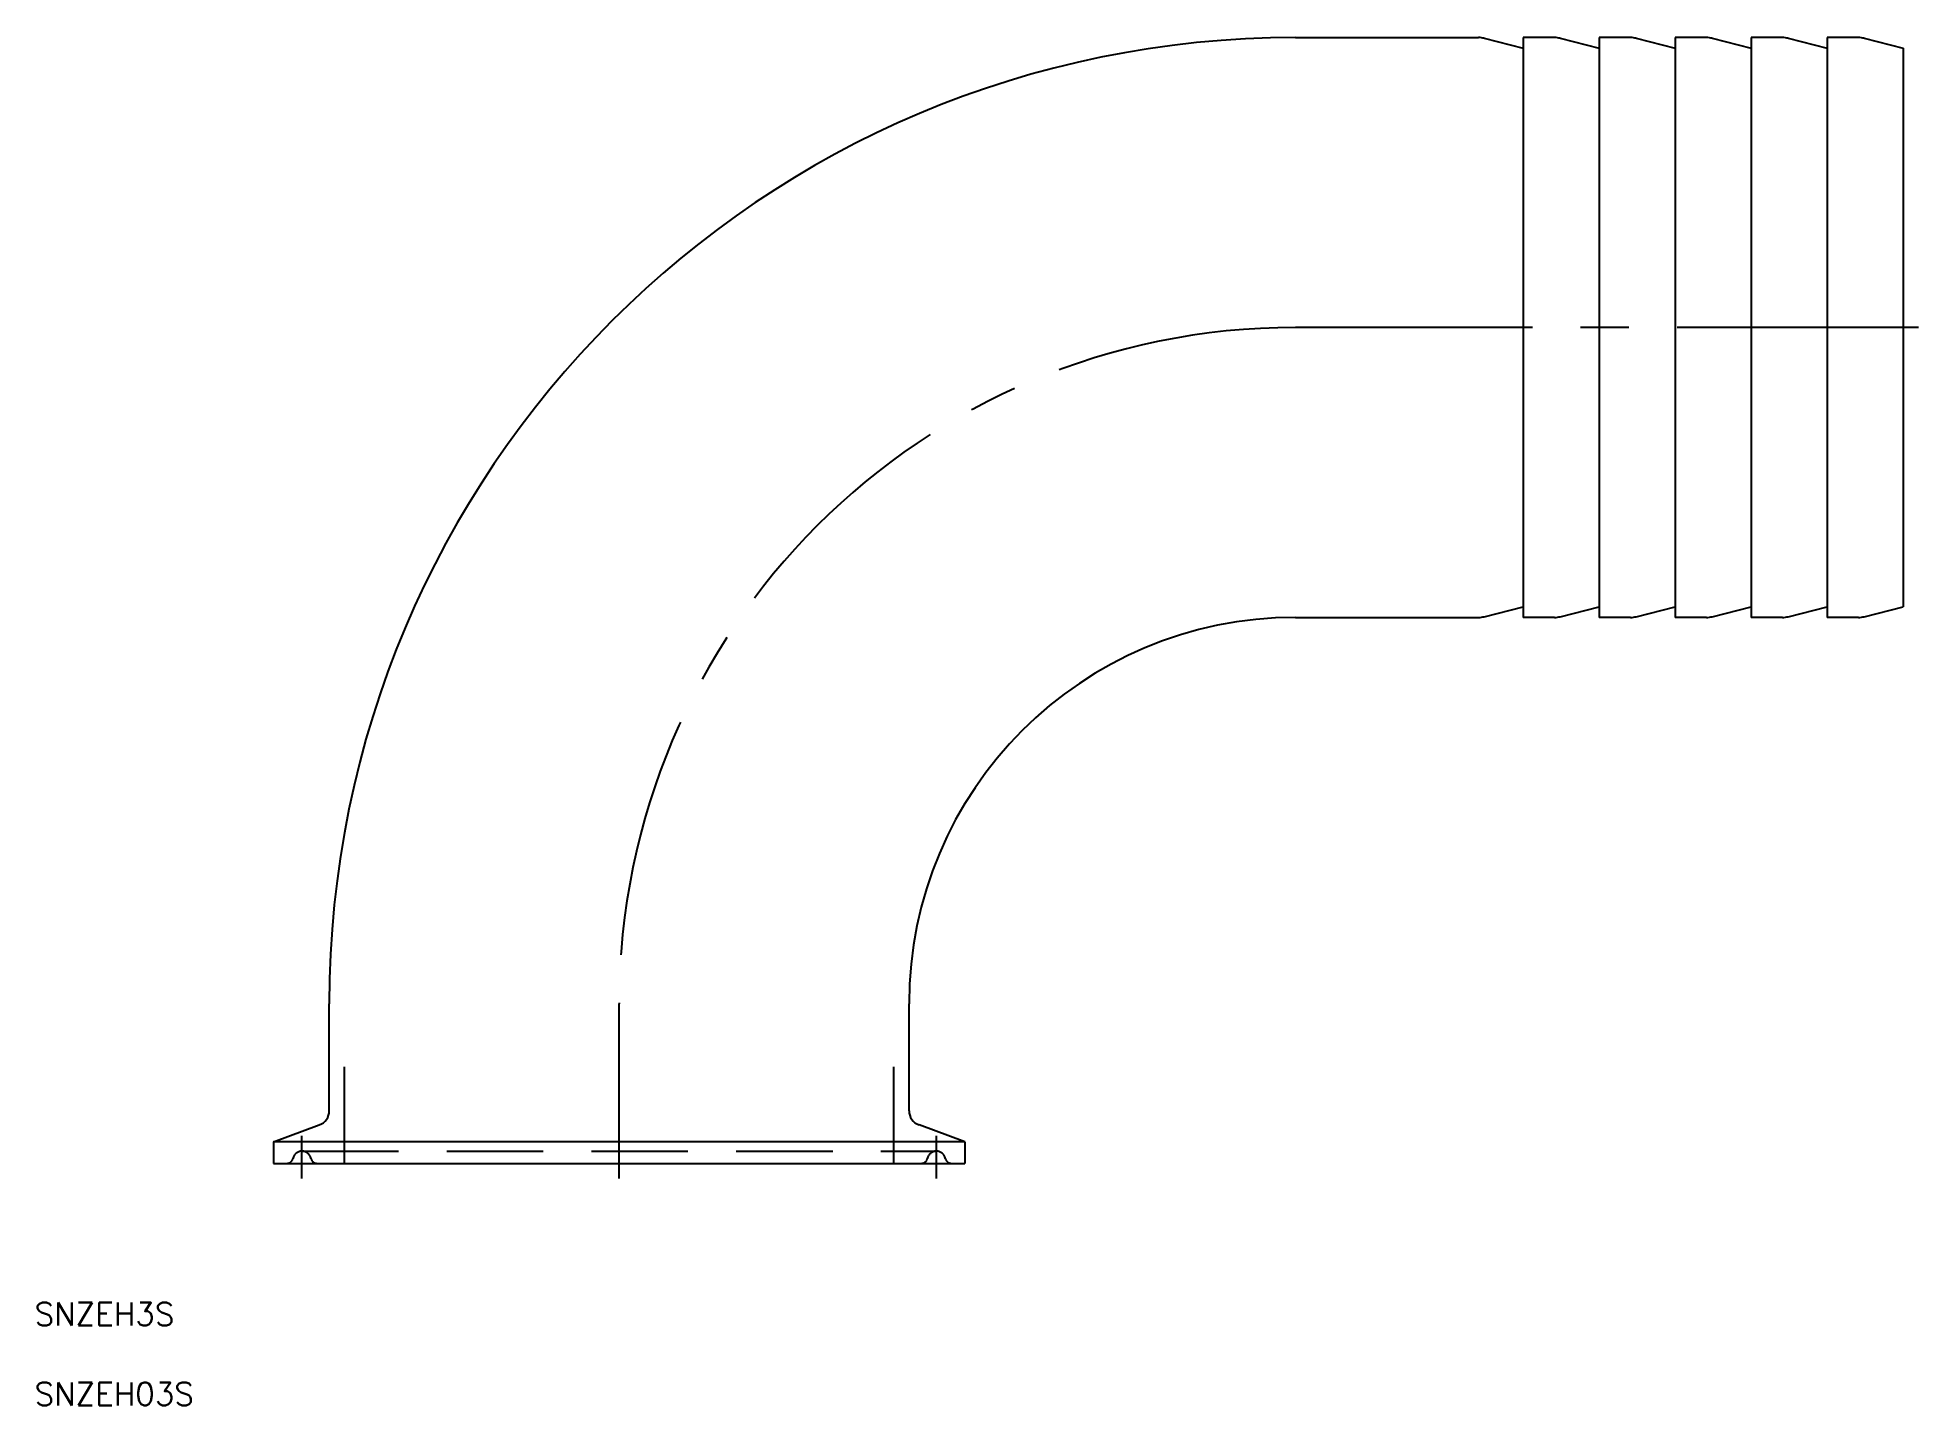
# Model space of a CAD drawing. Extents: x -77 to 171, y -32 to 148.
import ezdxf

# ---------------------------------------------------------------- set-up
doc = ezdxf.new("R2010")
doc.units = 0
doc.linetypes.add('CENTER', pattern=[50.8, 31.75, -6.35, 6.35, -6.35])
doc.linetypes.add('DASHED', pattern=[19.05, 12.7, -6.35])
doc.layers.get('0').update_dxf_attribs({"linetype": 'CONTINUOUS'})
doc.layers.add('CENTER', color=1, linetype='CENTER')
doc.styles.get("Standard").update_dxf_attribs({"font": 'txt.shx', "height": 3, "bigfont": 'bigfont.shx'})

msp = doc.modelspace()

# ---------------------------------------------------------------- linework, layer by layer
at = {"color": 7, "linetype": 'CONTINUOUS'}
for p, q in [((89, 148.15), (113.12, 148.15)), ((113.86, 148.06), (119, 146.75)), ((119, 148.15), (119, 71.85)), ((123.12, 148.15), (119, 148.15)), ((123.86, 148.06), (129, 146.75)), ((129, 148.15), (129, 71.85)), ((133.12, 148.15), (129, 148.15)), ((133.86, 148.06), (139, 146.75)), ((139, 148.15), (139, 71.85)), ((143.12, 148.15), (139, 148.15)), ((143.86, 148.06), (149, 146.75)), ((149, 148.15), (149, 71.85)), ((153.12, 148.15), (149, 148.15)), ((153.86, 148.06), (159, 146.75)), ((159, 148.15), (159, 71.85)), ((163.12, 148.15), (159, 148.15)), ((163.86, 148.06), (169, 146.75)), ((169, 146.75), (169, 73.25)), ((89, 71.85), (113.12, 71.85)), ((113.86, 71.94), (119, 73.25)), ((123.12, 71.85), (119, 71.85)), ((123.86, 71.94), (129, 73.25)), ((133.12, 71.85), (129, 71.85)), ((133.86, 71.94), (139, 73.25)), ((143.12, 71.85), (139, 71.85)), ((143.86, 71.94), (149, 73.25)), ((153.12, 71.85), (149, 71.85)), ((153.86, 71.94), (159, 73.25)), ((163.12, 71.85), (159, 71.85)), ((163.86, 71.94), (169, 73.25)), ((-38.15, 6.93), (-38.15, 21)), ((38.15, 6.93), (38.15, 21)), ((-45.5, 2.85), (-39.47, 5.05)), ((45.5, 2.85), (39.47, 5.05)), ((45.5, 2.85), (-45.5, 2.85)), ((-45.5, 2.85), (-45.5, 0)), ((45.5, 2.85), (45.5, 0)), ((-45.5, 0), (45.5, 0))]:
    msp.add_line(p, q, dxfattribs=at)
at = {"color": 3, "linetype": 'DASHED'}
for p, q in [((-36.15, 0), (-36.15, 13.96)), ((36.15, 0), (36.15, 13.96)), ((-41.75, 1.6), (41.75, 1.6))]:
    msp.add_line(p, q, dxfattribs=at)
at = {"color": 7, "linetype": 'CONTINUOUS'}
for centre, radius, start, end in [((89, 21), 127.15, 90, 180), ((113.12, 145.15), 3, 75.7189, 90), ((123.12, 145.15), 3, 75.7189, 90), ((133.12, 145.15), 3, 75.7189, 90), ((143.12, 145.15), 3, 75.7189, 90), ((153.12, 145.15), 3, 75.7189, 90), ((163.12, 145.15), 3, 75.7189, 90), ((89, 21), 50.85, 90, 180), ((113.12, 74.85), 3, 270, 284.2811), ((123.12, 74.85), 3, 270, 284.2811), ((133.12, 74.85), 3, 270, 284.2811), ((143.12, 74.85), 3, 270, 284.2811), ((153.12, 74.85), 3, 270, 284.2811), ((163.12, 74.85), 3, 270, 284.2811), ((-40.15, 6.93), 2, 290, 0), ((40.15, 6.93), 2, 180, 250)]:
    msp.add_arc(centre, radius, start, end, dxfattribs=at)
at = {"color": 3, "linetype": 'DASHED'}
for centre, radius, start, end in [((-43.71, 0.8), 0.8, 270, 348.463), ((-41.75, 0.4), 1.2, 11.537, 168.463), ((-39.79, 0.8), 0.8, 191.537, 270), ((39.79, 0.8), 0.8, 270, 348.463), ((41.75, 0.4), 1.2, 11.537, 168.463), ((43.71, 0.8), 0.8, 191.537, 270)]:
    msp.add_arc(centre, radius, start, end, dxfattribs=at)
at = {"layer": 'CENTER', "color": 1, "linetype": 'CENTER'}
for p, q in [((171, 110), (89, 110)), ((0, -2), (0, 21)), ((-41.75, -2), (-41.75, 3.6)), ((41.75, -2), (41.75, 3.6))]:
    msp.add_line(p, q, dxfattribs=at)
msp.add_arc((89, 21), 89, 90, 180, dxfattribs=at)

# ---------------------------------------------------------------- texts
at = {"color": 7, "linetype": 'CONTINUOUS'}
for s, p in [('SNZEH3S', (-76.93, -21.33)), ('SNZEH03S', (-76.93, -31.85))]:
    msp.add_text(s, height=3, dxfattribs=at).set_placement(p)

doc.saveas('drawing.dxf')
